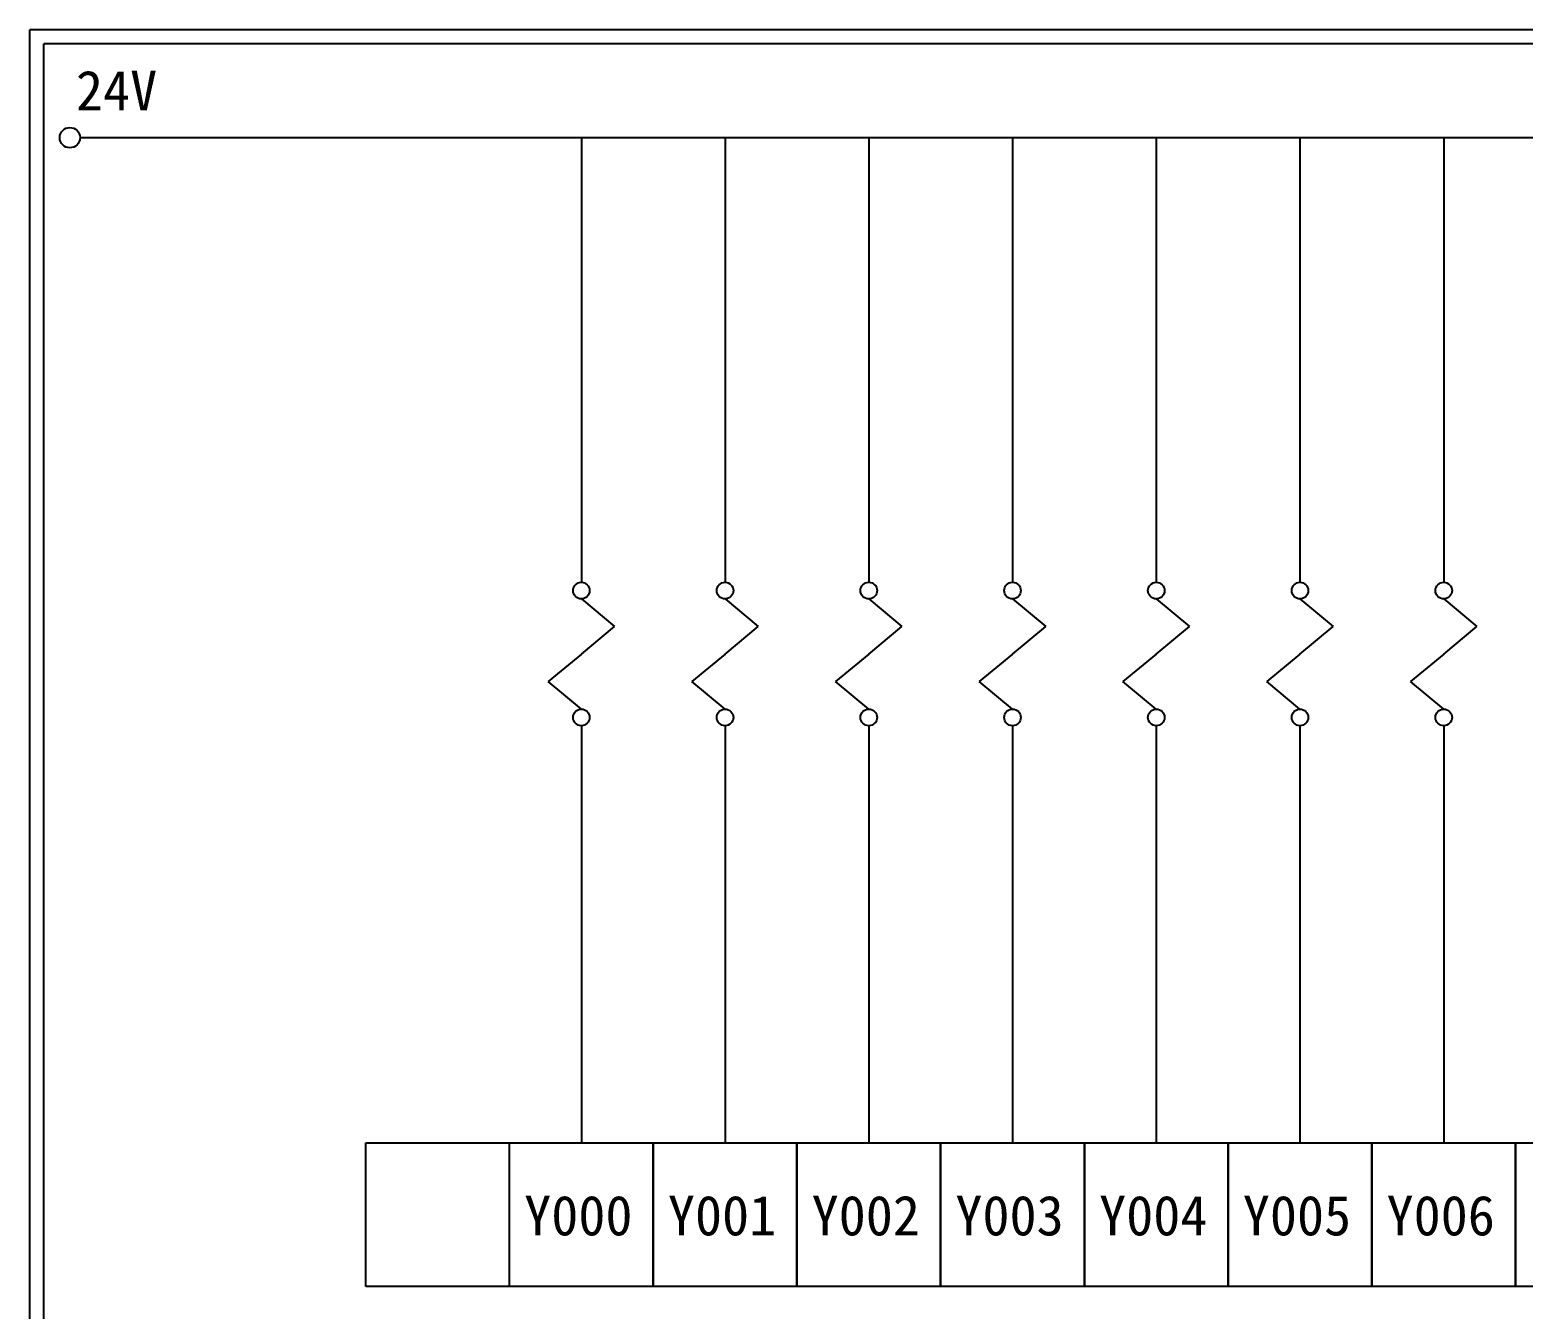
# Model space of a CAD drawing. Extents: x 889 to 1176, y 251 to 455.
# Drawn here: x 889.1 to 1024.1, y 339.5 to 455.2 of the extents above; entities that cross this region are included whole.
import ezdxf

# ---------------------------------------------------------------- set-up
doc = ezdxf.new("R2010")
doc.units = 0
doc.layers.add('圖框層', color=7, linetype='CONTINUOUS')
doc.layers.add('標尺寸層', color=3, linetype='CONTINUOUS')
doc.styles.add('STSL', font='kaiu.ttf')

msp = doc.modelspace()

# ---------------------------------------------------------------- linework, layer by layer
at = {"layer": '圖框層', "color": 7}
for p, q in [((1176.07, 455.16), (889.07, 455.16)), ((889.07, 251.2), (889.07, 455.16)), ((1174.82, 453.91), (890.32, 453.91)), ((890.32, 252.44), (890.32, 453.91))]:
    msp.add_line(p, q, dxfattribs=at)
at = {"layer": '標尺寸層', "color": 7}
for p, q in [((893.61, 445.42), (1171.21, 445.42)), ((938.95, 445.42), (938.95, 405.22)), ((951.95, 445.42), (951.95, 405.22)), ((964.95, 445.42), (964.95, 405.22)), ((977.95, 445.42), (977.95, 405.22)), ((990.95, 445.42), (990.95, 405.22)), ((1003.95, 445.42), (1003.95, 405.22)), ((1016.95, 445.42), (1016.95, 405.22)), ((938.95, 403.72), (941.95, 401.23)), ((951.95, 403.72), (954.95, 401.23)), ((964.95, 403.72), (967.95, 401.23)), ((977.95, 403.72), (980.95, 401.23)), ((990.95, 403.72), (993.95, 401.23)), ((1003.95, 403.72), (1006.95, 401.23)), ((1016.95, 403.72), (1019.95, 401.23)), ((938.95, 398.74), (941.95, 401.23)), ((951.95, 398.74), (954.95, 401.23)), ((964.95, 398.74), (967.95, 401.23)), ((977.95, 398.74), (980.95, 401.23)), ((990.95, 398.74), (993.95, 401.23)), ((1003.95, 398.74), (1006.95, 401.23)), ((1016.95, 398.74), (1019.95, 401.23)), ((938.95, 398.74), (935.94, 396.25)), ((951.95, 398.74), (948.94, 396.25)), ((964.95, 398.74), (961.94, 396.25)), ((977.95, 398.74), (974.94, 396.25)), ((990.95, 398.74), (987.94, 396.25)), ((1003.95, 398.74), (1000.94, 396.25)), ((1016.95, 398.74), (1013.94, 396.25)), ((938.95, 393.76), (935.94, 396.25)), ((951.95, 393.76), (948.94, 396.25)), ((964.95, 393.76), (961.94, 396.25)), ((977.95, 393.76), (974.94, 396.25)), ((990.95, 393.76), (987.94, 396.25)), ((1003.95, 393.76), (1000.94, 396.25)), ((1016.95, 393.76), (1013.94, 396.25)), ((938.95, 392.26), (938.95, 354.55)), ((951.95, 392.26), (951.95, 354.55)), ((964.95, 392.26), (964.95, 354.55)), ((977.95, 392.26), (977.95, 354.55)), ((990.95, 392.26), (990.95, 354.55)), ((1003.95, 392.26), (1003.95, 354.55)), ((1016.95, 392.26), (1016.95, 354.55)), ((919.45, 354.55), (932.45, 354.55)), ((919.45, 341.55), (919.45, 354.55)), ((932.45, 354.55), (945.45, 354.55)), ((932.45, 341.55), (932.45, 354.55)), ((932.45, 341.55), (932.45, 354.55)), ((945.45, 354.55), (945.45, 341.55)), ((945.45, 354.55), (958.45, 354.55)), ((945.45, 341.55), (945.45, 354.55)), ((958.45, 354.55), (958.45, 341.55)), ((958.45, 354.55), (958.45, 341.55)), ((958.45, 354.55), (971.45, 354.55)), ((958.45, 341.55), (958.45, 354.55)), ((971.45, 354.55), (971.45, 341.55)), ((971.45, 354.55), (971.45, 341.55)), ((971.45, 354.55), (984.45, 354.55)), ((971.45, 341.55), (971.45, 354.55)), ((984.45, 354.55), (984.45, 341.55)), ((984.45, 354.55), (984.45, 341.55)), ((984.45, 354.55), (997.45, 354.55)), ((984.45, 341.55), (984.45, 354.55)), ((997.45, 354.55), (997.45, 341.55)), ((997.45, 354.55), (997.45, 341.55)), ((997.45, 354.55), (1010.45, 354.55)), ((997.45, 341.55), (997.45, 354.55)), ((1010.45, 354.55), (1010.45, 341.55)), ((1010.45, 354.55), (1010.45, 341.55)), ((1010.45, 354.55), (1023.45, 354.55)), ((1010.45, 341.55), (1010.45, 354.55)), ((1023.45, 354.55), (1023.45, 341.55)), ((1023.45, 354.55), (1023.45, 341.55)), ((1023.45, 354.55), (1036.45, 354.55)), ((1023.45, 341.55), (1023.45, 354.55)), ((932.45, 341.55), (919.45, 341.55)), ((945.45, 341.55), (932.45, 341.55)), ((958.45, 341.55), (945.45, 341.55)), ((971.45, 341.55), (958.45, 341.55)), ((984.45, 341.55), (971.45, 341.55)), ((997.45, 341.55), (984.45, 341.55)), ((1010.45, 341.55), (997.45, 341.55)), ((1023.45, 341.55), (1010.45, 341.55)), ((1036.45, 341.55), (1023.45, 341.55))]:
    msp.add_line(p, q, dxfattribs=at)
for centre, radius in [((892.69, 445.42), 0.92), ((938.95, 404.47), 0.751), ((951.95, 404.47), 0.751), ((964.95, 404.47), 0.751), ((977.95, 404.47), 0.751), ((990.95, 404.47), 0.751), ((1003.95, 404.47), 0.751), ((1016.95, 404.47), 0.751), ((938.95, 393.01), 0.751), ((951.95, 393.01), 0.751), ((964.95, 393.01), 0.751), ((977.95, 393.01), 0.751), ((990.95, 393.01), 0.751), ((1003.95, 393.01), 0.751), ((1016.95, 393.01), 0.751)]:
    msp.add_circle(centre, radius, dxfattribs=at)

# ---------------------------------------------------------------- texts
at = {"layer": '圖框層', "color": 7, "style": 'STSL'}
for s, p in [('24V', (893.24, 447.88)), ('Y000', (933.78, 346.18)), ('Y001', (946.78, 346.18)), ('Y002', (959.78, 346.18)), ('Y003', (972.78, 346.18)), ('Y004', (985.78, 346.18)), ('Y005', (998.78, 346.18)), ('Y006', (1011.78, 346.18))]:
    msp.add_text(s, height=3.6, dxfattribs=at).set_placement(p)

doc.saveas('drawing.dxf')
